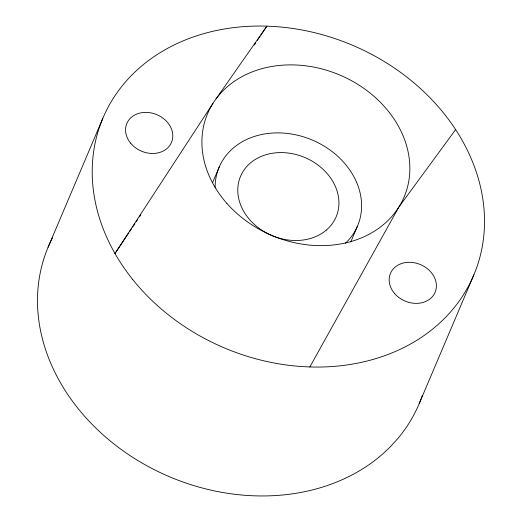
<?xml version="1.0" encoding="UTF-8"?>
<svg xmlns="http://www.w3.org/2000/svg" width="522" height="522" viewBox="0 0 522 522"><rect width="100%" height="100%" fill="white"/><g stroke="black" fill="none" stroke-linecap="round" stroke-linejoin="round"><path stroke-width="0.78" d="M48.07 247.291L102.788 118.39M212.604 182.589L219.273 166.883M350.777 241.921L357.446 226.215M419.212 403.61L473.93 274.709M309.846 366.946L398.854 207.071L455.628 129.606M212.911 103.46L114.984 253.516L128.542 233.217M129.449 231.859L131.707 228.479M132.614 227.122L134.872 223.742M136.229 221.713L137.586 219.684M139.394 216.976L140.751 214.947M254.214 45.101L255.571 43.072M257.379 40.364L260.093 36.305M260.993 34.948L266.873 26.152L216.017 98.912M215.11 187.32A75.188 61.361 23 0 1 312.685 140.216A75.188 61.361 23 0 1 345.407 243.272M422.331 395.448A201.355 164.339 23 0 1 397.568 438.839L390.482 446.61A201.355 164.339 23 0 1 136.418 459.66A201.355 164.339 23 0 1 52.428 237.934M326.172 230.215L323.992 231.925A51.913 42.367 23 0 1 239.742 202.379A51.913 42.367 23 0 1 299.569 155.556A51.913 42.367 23 0 1 326.172 230.215M226.933 203.463A106.736 87.109 23 0 0 403.956 197.375A106.736 87.109 23 0 0 286.754 64.95A106.736 87.109 23 0 0 226.933 203.463M132.712 279.518A201.355 164.339 23 0 0 469.572 284.066A201.355 164.339 23 0 0 262.794 26.061A201.355 164.339 23 0 0 132.712 279.518M130.591 143.132A24.253 19.797 23 0 0 171.105 143.269A24.253 19.797 23 0 0 145.821 112.387A24.253 19.797 23 0 0 130.591 143.132M394.384 293.266A24.253 19.797 23 0 0 434.819 292.933A24.253 19.797 23 0 0 409.118 262.292A24.253 19.797 23 0 0 394.384 293.266"/></g></svg>
